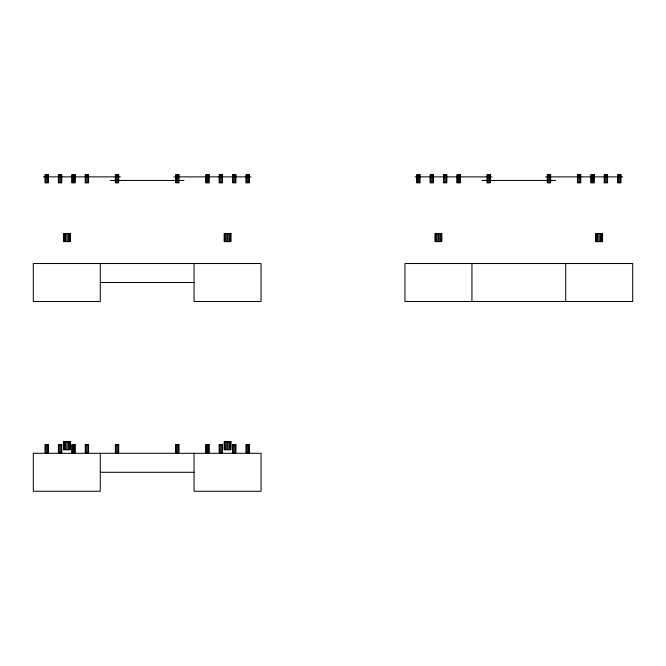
<?xml version="1.0" encoding="UTF-8"?>
<svg xmlns="http://www.w3.org/2000/svg" width="666" height="666" viewBox="0 0 666 666"><rect width="100%" height="100%" fill="white"/><g stroke="black" fill="none" stroke-linecap="round" stroke-linejoin="round"><path stroke-width="1" d="M43.348 176.873L120.379 176.873M173.959 176.873L250.99 176.873M415.01 176.873L492.041 176.873M545.62 176.873L622.652 176.873M110.331 180.453L184.007 180.453M481.993 180.453L555.669 180.453M100.283 282.509L194.056 282.509M100.283 472.294L194.056 472.294M620.487 174.733L620.487 182.767M619.305 174.733L619.305 182.767M618.115 174.733L618.115 182.767M607.092 174.733L607.092 182.767M605.91 174.733L605.91 182.767M604.72 174.733L604.72 182.767M602.289 233.558L602.289 241.6M601.573 233.558L601.573 241.6M600.507 233.558L600.507 241.6M599.209 233.558L599.209 241.6M597.902 233.558L597.902 241.6M596.844 233.558L596.844 241.6M596.12 233.558L596.12 241.6M593.689 174.733L593.689 182.767M592.507 174.733L592.507 182.767M591.325 174.733L591.325 182.767M580.294 174.733L580.294 182.767M579.112 174.733L579.112 182.767M577.93 174.733L577.93 182.767M565.717 263.528L565.717 301.482M550.158 174.733L550.158 182.767M548.975 174.733L548.975 182.767M547.785 174.733L547.785 182.767M489.868 174.733L489.868 182.767M488.686 174.733L488.686 182.767M487.504 174.733L487.504 182.767M471.944 263.528L471.944 301.482M459.731 174.733L459.731 182.767M458.549 174.733L458.549 182.767M457.359 174.733L457.359 182.767M446.328 174.733L446.328 182.767M445.146 174.733L445.146 182.767M443.964 174.733L443.964 182.767M441.533 233.558L441.533 241.6M440.817 233.558L440.817 241.6M439.751 233.558L439.751 241.6M438.453 233.558L438.453 241.6M437.146 233.558L437.146 241.6M436.08 233.558L436.08 241.6M435.364 233.558L435.364 241.6M432.933 174.733L432.933 182.767M431.751 174.733L431.751 182.767M430.569 174.733L430.569 182.767M419.538 174.733L419.538 182.767M418.356 174.733L418.356 182.767M417.174 174.733L417.174 182.767M248.826 174.733L248.826 182.767M248.826 444.622L248.826 452.664M247.644 174.733L247.644 182.767M247.644 444.622L247.644 452.664M246.462 174.733L246.462 182.767M246.462 444.622L246.462 452.664M235.431 174.733L235.431 182.767M235.431 444.622L235.431 452.664M234.249 174.733L234.249 182.767M234.249 444.622L234.249 452.664M233.058 174.733L233.058 182.767M233.058 444.622L233.058 452.664M230.636 233.558L230.636 241.6M230.636 441.675L230.636 449.717M229.92 233.558L229.92 241.6M229.92 441.675L229.92 449.717M228.846 233.558L228.846 241.6M228.846 441.675L228.846 449.717M227.547 233.558L227.547 241.6M227.547 441.675L227.547 449.717M226.249 233.558L226.249 241.6M226.249 441.675L226.249 449.717M225.183 233.558L225.183 241.6M225.183 441.675L225.183 449.717M224.459 233.558L224.459 241.6M224.459 441.675L224.459 449.717M222.036 174.733L222.036 182.767M222.036 444.622L222.036 452.664M220.854 174.733L220.854 182.767M220.854 444.622L220.854 452.664M219.663 174.733L219.663 182.767M219.663 444.622L219.663 452.664M208.641 174.733L208.641 182.767M208.641 444.622L208.641 452.664M207.451 174.733L207.451 182.767M207.451 444.622L207.451 452.664M206.269 174.733L206.269 182.767M206.269 444.622L206.269 452.664M194.056 263.528L194.056 301.482L261.039 301.482L261.039 263.528L33.3 263.528L33.3 301.482L100.283 301.482L100.283 263.528M194.056 453.313L194.056 491.267L261.039 491.267L261.039 453.313L33.3 453.313L33.3 491.267L100.283 491.267L100.283 453.313M178.496 174.733L178.496 182.767M178.496 444.622L178.496 452.664M177.314 174.733L177.314 182.767M177.314 444.622L177.314 452.664M176.124 174.733L176.124 182.767M176.124 444.622L176.124 452.664M118.207 174.733L118.207 182.767M118.207 444.622L118.207 452.664M117.025 174.733L117.025 182.767M117.025 444.622L117.025 452.664M115.842 174.733L115.842 182.767M115.842 444.622L115.842 452.664M88.07 174.733L88.07 182.767M88.07 444.622L88.07 452.664M86.888 174.733L86.888 182.767M86.888 444.622L86.888 452.664M85.698 174.733L85.698 182.767M85.698 444.622L85.698 452.664M74.675 174.733L74.675 182.767M74.675 444.622L74.675 452.664M73.493 174.733L73.493 182.767M73.493 444.622L73.493 452.664M72.303 174.733L72.303 182.767M72.303 444.622L72.303 452.664M69.872 233.558L69.872 241.6M69.872 441.675L69.872 449.717M69.156 233.558L69.156 241.6M69.156 441.675L69.156 449.717M68.09 233.558L68.09 241.6M68.09 441.675L68.09 449.717M66.791 233.558L66.791 241.6M66.791 441.675L66.791 449.717M65.484 233.558L65.484 241.6M65.484 441.675L65.484 449.717M64.427 233.558L64.427 241.6M64.427 441.675L64.427 449.717M63.703 233.558L63.703 241.6M63.703 441.675L63.703 449.717M61.272 174.733L61.272 182.767M61.272 444.622L61.272 452.664M60.09 174.733L60.09 182.767M60.09 444.622L60.09 452.664M58.908 174.733L58.908 182.767M58.908 444.622L58.908 452.664M47.877 174.733L47.877 182.767M47.877 444.622L47.877 452.664M46.695 174.733L46.695 182.767M46.695 444.622L46.695 452.664M45.513 174.733L45.513 182.767M45.513 444.622L45.513 452.664M48.368 174.733L45.022 174.733L45.022 182.767L48.368 182.767L48.368 174.733M61.772 174.733L58.417 174.733L58.417 182.767L61.772 182.767L61.772 174.733M75.166 174.733L71.811 174.733L71.811 182.767L75.166 182.767L75.166 174.733M88.561 174.733L85.215 174.733L85.215 182.767L88.561 182.767L88.561 174.733M118.706 174.733L115.351 174.733L115.351 182.767L118.706 182.767L118.706 174.733M178.988 174.733L175.641 174.733L175.641 182.767L178.988 182.767L178.988 174.733M209.132 174.733L205.777 174.733L205.777 182.767L209.132 182.767L209.132 174.733M222.527 174.733L219.172 174.733L219.172 182.767L222.527 182.767L222.527 174.733M235.922 174.733L232.576 174.733L232.576 182.767L235.922 182.767L235.922 174.733M249.317 174.733L245.97 174.733L245.97 182.767L249.317 182.767L249.317 174.733M420.03 174.733L416.683 174.733L416.683 182.767L420.03 182.767L420.03 174.733M433.424 174.733L430.078 174.733L430.078 182.767L433.424 182.767L433.424 174.733M446.828 174.733L443.473 174.733L443.473 182.767L446.828 182.767L446.828 174.733M460.223 174.733L456.868 174.733L456.868 182.767L460.223 182.767L460.223 174.733M490.359 174.733L487.012 174.733L487.012 182.767L490.359 182.767L490.359 174.733M550.649 174.733L547.294 174.733L547.294 182.767L550.649 182.767L550.649 174.733M580.785 174.733L577.439 174.733L577.439 182.767L580.785 182.767L580.785 174.733M594.189 174.733L590.834 174.733L590.834 182.767L594.189 182.767L594.189 174.733M607.583 174.733L604.228 174.733L604.228 182.767L607.583 182.767L607.583 174.733M620.978 174.733L617.632 174.733L617.632 182.767L620.978 182.767L620.978 174.733M70.138 233.558L63.445 233.558L63.445 241.6L70.138 241.6L70.138 233.558M230.902 233.558L224.201 233.558L224.201 241.6L230.902 241.6L230.902 233.558M441.799 233.558L435.098 233.558L435.098 241.6L441.799 241.6L441.799 233.558M602.555 233.558L595.862 233.558L595.862 241.6L602.555 241.6L602.555 233.558M632.7 263.528L404.961 263.528L404.961 301.482L632.7 301.482L632.7 263.528M70.138 441.675L63.445 441.675L63.445 449.717L70.138 449.717L70.138 441.675M230.902 441.675L224.201 441.675L224.201 449.717L230.902 449.717L230.902 441.675M48.368 444.622L45.022 444.622L45.022 452.664L48.368 452.664L48.368 444.622M61.772 444.622L58.417 444.622L58.417 452.664L61.772 452.664L61.772 444.622M75.166 444.622L71.811 444.622L71.811 452.664L75.166 452.664L75.166 444.622M88.561 444.622L85.215 444.622L85.215 452.664L88.561 452.664L88.561 444.622M118.706 444.622L115.351 444.622L115.351 452.664L118.706 452.664L118.706 444.622M178.988 444.622L175.641 444.622L175.641 452.664L178.988 452.664L178.988 444.622M209.132 444.622L205.777 444.622L205.777 452.664L209.132 452.664L209.132 444.622M222.527 444.622L219.172 444.622L219.172 452.664L222.527 452.664L222.527 444.622M235.922 444.622L232.576 444.622L232.576 452.664L235.922 452.664L235.922 444.622M249.317 444.622L245.97 444.622L245.97 452.664L249.317 452.664L249.317 444.622"/></g></svg>
